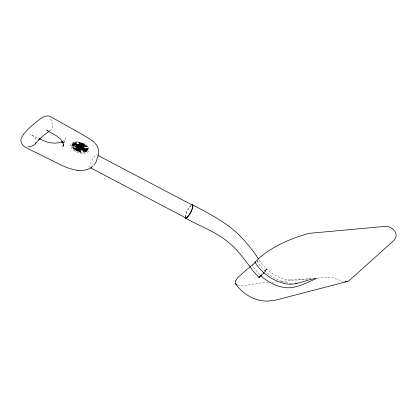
<?xml version="1.0" encoding="UTF-8"?>
<svg xmlns="http://www.w3.org/2000/svg" width="417" height="417" viewBox="0 0 417 417"><rect width="100%" height="100%" fill="white"/><g stroke="black" fill="none" stroke-linecap="round" stroke-linejoin="round"><path stroke-width="0.31" stroke-dasharray="2.08 1.56" d="M74.45 143.396L74.299 143.38A1.042 0.568 18 0 0 73.689 143.552L74.429 143.818L74.643 142.765A3.023 1.647 18 0 1 74.898 142.411L76.321 141.936L76.608 142.411A10.409 5.666 18 0 0 77.807 144.892L78.021 145.695L77.244 146.388L78.104 145.424L78.146 145.903L79.188 146.513L78.881 147.222L79.423 147.509L79.511 147.237L78.964 146.951L78.881 147.222M74.429 143.818L74.382 143.109A1.042 0.568 18 0 0 73.778 143.281L73.595 143.756M85.261 150.928L85.396 151.371A1.042 0.568 18 0 0 86.006 151.199L86.183 150.725L85.349 150.662L85.261 150.928L86.09 151.063M85.349 150.662L85.136 151.715A3.023 1.647 18 0 1 84.886 152.069L83.457 152.544L83.171 152.069A10.409 5.666 18 0 0 81.972 149.588L81.805 148.754L80.877 148.264M77.828 147.988C79.115 148.546 77.833 149.093 77.828 147.988L78.115 147.717L79.553 148.478L79.303 149.667A10.967 5.974 18 0 0 80.127 151.501L80.434 151.95L80.215 151.23A10.967 5.974 18 0 1 79.392 149.395L79.35 148.895M79.866 145.653L79.887 145.252A10.378 5.65 18 0 0 79.058 143.271C78.532 142.963 77.979 141.629 79.11 142.108A3.044 1.658 18 0 1 81.216 143.057L81.576 143.036A1.652 0.902 18 0 1 82.801 143.365L84.005 144.037A1.678 0.912 18 0 1 85.292 145.199M79.918 148.827L79.809 149.5A10.378 5.65 18 0 0 80.637 151.48L81.305 152.387L80.669 152.372A3.044 1.658 18 0 1 78.563 151.423L78.208 151.444A1.652 0.902 18 0 1 76.983 151.116L75.774 150.443A1.678 0.912 18 0 1 74.492 149.281C73.663 149.317 71.224 147.175 73.157 147.545A10.409 5.666 18 0 0 76.952 147.686L78.313 147.295L77.484 148.233L76.759 148.332A10.967 5.974 18 0 1 74.377 148.306L73.23 148.202L74.575 148.984A1.678 0.912 18 0 0 75.863 150.172L77.067 150.85A1.652 0.902 18 0 0 78.297 151.173L78.651 151.157A3.044 1.658 18 0 0 80.757 152.101L81.393 152.116L80.726 151.209A10.378 5.65 18 0 1 79.897 149.229M78.474 142.093L79.141 143A10.378 5.65 18 0 1 79.975 144.98L79.694 146.252L80.434 145.585L80.476 144.814A10.967 5.974 18 0 0 79.652 142.979L79.386 142.505L80.815 143.187L80.382 143.974L80.742 144.605A1.663 0.907 18 0 0 82.415 145.872C83.129 145.231 89.321 146.294 86.627 146.935A10.409 5.666 18 0 0 82.832 146.794L81.471 147.185L81.758 146.497L80.929 145.95L81.669 146.768L81.758 146.497M74.799 145.116L74.893 144.72L74.231 145.001L74.633 145.309L74.893 144.72M84.886 149.76L85.151 149.171L85.459 149.75L84.886 149.76L85.151 149.171M84.985 149.364L85.548 149.479M73.689 143.417L74.518 143.547M86.183 150.725L86.09 150.928A1.042 0.568 18 0 1 85.485 151.1L85.329 151.084M74.643 142.765L73.835 142.781A1.678 0.912 18 0 0 73.137 143.224L73.038 143.797L72.35 144.042A1.652 0.902 18 0 0 72.256 144.735L72.422 144.98L71.938 145.267A3.065 1.668 18 0 0 71.63 145.747L71.745 146.424L72.751 146.367A10.378 5.656 18 0 1 76.196 146.544L76.733 146.675M73.137 143.224L73.038 143.797M85.146 151.673L85.949 151.699A1.678 0.912 18 0 0 86.647 151.256L86.741 150.683L87.429 150.438A1.652 0.902 18 0 0 87.528 149.745L87.356 149.5L87.841 149.213A3.065 1.668 18 0 0 88.149 148.733L88.039 148.056L87.028 148.113A10.378 5.656 18 0 1 83.582 147.936L83.051 147.806L82.681 148.332L83.973 148.603A10.967 5.974 18 0 0 86.809 148.749L87.471 148.937A2.486 1.355 18 0 1 86.882 149.448L84.437 148.869A1.663 0.907 18 0 0 82.9 149.495C83.442 150.235 85.61 153.331 83.52 151.381A10.967 5.974 18 0 0 82.66 149.797L81.93 149.005C82.467 147.785 79.798 149.401 81.664 147.378L81.226 147.206L80.319 147.978L79.652 147.733L79.741 147.462L80.528 147.795M86.647 151.256L86.741 150.683M75.008 143.557C75.696 145.679 74.914 140.748 76.264 143.099A10.967 5.974 18 0 0 77.119 144.683L77.849 145.476L77.692 145.986L78.61 146.294L78.172 146.878L77.056 146.367L76.405 147.144L76.874 147.462L76.493 146.873L77.155 147.019L77.067 147.29L76.582 146.982L77.567 146.56M84.599 151.501L84.792 150.547L84.067 150.62L84.687 151.194L84.792 150.547M75.19 145.533L75.435 144.741L76.16 144.532A1.063 0.579 18 0 1 76.202 145.152L75.19 145.533L76.113 145.418A1.063 0.579 18 0 0 76.071 144.798L76.123 144.496M75.347 145.309L75.435 144.741M84.343 149.442L83.619 149.948A1.063 0.579 18 0 1 83.582 149.328L84.588 148.947L84.343 149.442L84.5 149.218M84.432 149.171L84.349 149.739M81.701 147.54L81.868 148.092L82.722 148.124L81.883 147.363C81.367 147.993 82.957 148.233 83.223 147.67C83.921 146.299 83.306 148.27 82.498 147.185C82.884 146.018 82.503 147.717 82.92 146.753M82.79 147.832L82.128 147.441L82.384 146.914L83.311 147.404L82.879 147.561L82.201 147.086M76.759 145.486L76.843 145.215C76.144 144.532 74.153 141.394 76.175 143.37A10.967 5.974 18 0 0 77.036 144.949L77.765 145.747M76.202 144.433L76.071 143.573L75.18 142.979M82.769 148.061L84.062 148.337A10.967 5.974 18 0 0 86.898 148.483L87.56 148.666A2.486 1.355 18 0 1 87.247 149.031A2.46 1.34 18 0 1 86.971 149.177L84.521 148.603A1.663 0.907 18 0 0 82.983 149.229C83.53 149.964 85.694 153.06 83.603 151.11A10.967 5.974 18 0 0 82.748 149.531L82.019 148.733L81.617 149.114L80.69 148.624L80.778 148.358L81.805 148.754M80.669 144.876L80.471 143.703L80.815 143.187M78.453 149.786L77.911 149.13A1.063 0.579 18 0 0 76.864 148.916L76.952 148.65A1.063 0.579 18 0 1 78 148.859L78.453 149.786L76.822 148.932M81.237 144.991C81.456 144.261 82.566 145.314 82.957 145.549L82.827 145.83A1.063 0.579 18 0 1 81.779 145.622L81.237 144.991L82.874 145.82M73.126 143.526L72.438 143.771A1.652 0.902 18 0 0 72.344 144.47L72.511 144.715L72.026 144.996A3.065 1.668 18 0 0 71.719 145.481L71.828 146.153L72.839 146.096A10.378 5.656 18 0 1 76.285 146.273L77.103 146.148L75.805 145.877A10.967 5.974 18 0 0 72.975 145.731L72.308 145.543A2.486 1.355 18 0 1 72.902 145.033L75.347 145.611A1.663 0.907 18 0 0 76.884 144.986L76.29 144.162M86.653 150.954L87.346 150.709A1.652 0.902 18 0 0 87.44 150.011L87.268 149.766L87.752 149.484A3.065 1.668 18 0 0 88.065 148.999L87.951 148.327L86.939 148.384A10.378 5.656 18 0 1 83.499 148.207L82.681 148.332M80.434 151.95L78.969 151.288L79.308 150.777L79.11 149.604A1.663 0.907 18 0 0 77.453 148.337L74.575 148.984L72.438 147.509M79.266 151.011L79.042 149.875A1.663 0.907 18 0 0 77.369 148.608L76.191 148.692M75.79 149.312L75.977 148.692L75.138 149.156L75.79 149.312L75.878 149.041L75.227 148.89M83.989 145.168L83.89 145.517L84.588 145.184A1.042 0.568 18 0 0 84.062 144.715L83.765 144.303L84.151 144.444A1.042 0.568 18 0 1 84.677 144.913C85.141 145.757 83.191 146.278 83.989 145.168L84.641 145.319L83.885 145.106L83.676 144.574M83.452 147.477L82.519 146.794M83.541 147.206C83.124 147.785 83.046 146.758 82.999 147.331M78.714 150.818L78.74 150.146L78.188 150.573L78.61 150.944L78.74 150.146M80.981 143.933L81.039 144.334L81.596 143.907C81.174 143.01 80.825 144.407 81.206 143.516M81.07 143.662L81.039 144.334M77.015 146.419L75.717 146.143A10.967 5.974 18 0 0 72.886 145.997L72.219 145.814A2.486 1.355 18 0 1 72.813 145.304M79.829 149.098L80.001 148.447M76.963 149.463L76.353 149.406L77.051 149.197L76.488 148.947L77.051 149.197M83.426 145.074L83.228 145.632L82.821 145.017L83.426 145.074L83.228 145.632M80.022 149.036L81.075 149.599L81.294 148.895L80.752 148.65L80.554 149.098L80.486 148.603L81.419 148.806L81.294 149.385L80.022 149.036L80.862 149.792L81.534 148.973M80.476 148.645L80.726 148.707M64.155 142.786L65.839 138.303L64.192 140.477L63.144 141.139M71.63 145.747L71.719 145.481M72.209 144.246L72.297 143.974M72.183 145.997L72.308 145.543M72.422 144.98L72.511 144.715M72.761 144.438L72.85 144.167M72.855 144.84L72.881 144.49A1.084 0.589 18 0 1 72.933 144.037C73.616 143.636 73.663 145.298 72.793 144.762A1.084 0.589 18 0 1 72.85 144.308L73.215 143.907M72.897 145.033L73.402 145.611L75.258 145.877A1.663 0.907 18 0 0 76.796 145.252M73.22 145.168L73.83 144.782L74.273 145.158C74.283 145.856 72.49 144.986 73.741 145.053L74.19 145.424M73.637 144.11L74.57 143.886L74.638 144.642C73.637 144.996 73.335 143.703 74.481 144.157L74.638 144.642M73.741 145.053L73.83 144.782M73.924 144.657L73.726 143.839M74.481 144.157L74.57 143.886M73.23 148.202L73.356 147.91L74.466 148.035A10.967 5.974 18 0 0 76.848 148.066L78.313 147.295M74.987 143.933C74.956 142.379 76.473 144.537 75.175 144.657L75.128 144.001L75.67 144.188L75.175 144.657M74.633 145.309L74.794 144.986L74.231 145.001M74.763 145.726L74.852 145.46M75.92 142.645L76.009 142.374M75.977 142.677L76.066 142.411M74.492 149.286L75.024 148.426L76.275 148.421M75.315 146.513L75.957 146.31L76.504 147.899L75.998 147.926L75.373 146.841L75.315 146.513L75.868 146.581L76.504 147.899M76.207 145.293L76.295 145.022M75.868 146.581L75.957 146.31M75.076 149.468L75.899 149.375L76.019 150.177L75.633 150.037A1.042 0.568 18 0 1 75.107 149.567L75.811 149.646L76.019 150.177M75.998 147.926L75.404 146.242M76.764 146.628C78.313 146.888 77.15 148.41 76.228 147.305L76.41 146.951L76.963 147.191M76.228 147.305L76.41 146.951M75.92 148.827L75.831 149.093L75.977 148.692M76.405 147.144L76.493 146.873M75.811 149.646L75.899 149.375M76.817 146.403L76.676 146.899L77.536 147.451L77.776 146.508M77.447 144.595L78.021 144.277L79.699 144.407L79.704 145.022L77.687 144.944L77.447 144.595L79.611 144.678L79.704 145.022M76.968 146.638L77.103 146.148M76.989 146.711L76.796 147.284L77.322 147.639M79.511 147.237L78.12 147.102L78.36 146.518L78.271 146.789L77.223 146.216L77.036 146.576L77.963 147.065L77.797 146.68M76.702 146.878L77.155 146.56L77.249 147.144L77.807 146.018L77.546 146.388M77.687 144.944L77.536 144.324M76.353 149.406L76.556 148.848M77.062 147.045L77.301 146.638M77.343 146.299L77.708 146.106M76.363 149.739L77.223 149.547L77.442 150.302L76.608 150.282L76.363 149.739L77.135 149.818L77.442 150.302M77.249 147.144L77.677 146.831L77.625 147.368L77.984 146.852L77.625 147.368M76.295 150.563L76.384 150.292M77.223 147.727L77.411 147.368L76.884 147.013L77.526 147.269M78.135 145.726L77.823 146.195L78.333 145.543M76.608 150.282L76.452 149.468M77.922 146.106L77.781 145.715M78.151 145.575L78.344 145.21L79.397 145.59L79.308 145.856L78.151 145.575L78.954 146.174L79.506 145.486M78.255 145.481L78.344 145.21M78.412 145.34L78.631 144.954L79.246 145.205L78.412 145.34L79.339 145.83M78.542 145.225L78.631 144.954M80.445 145.361L80.387 145.085A10.967 5.974 18 0 0 79.564 143.25L79.386 142.505M77.135 149.818L77.223 149.547M77.963 147.065L78.052 146.794M78.443 145.653L78.902 145.528L78.745 145.861L78.443 145.653L78.745 145.861M79.157 145.476L78.641 145.132L78.86 144.746L79.788 145.236L79.621 145.575L79.001 144.934L79.788 145.236M76.916 150.646L77.807 150.375L78.24 150.813L78.042 151.095A1.084 0.589 18 0 1 77.244 150.886C76.41 150.49 78.104 150.547 78.151 151.084M78.641 145.132L78.86 144.746M79.569 145.429L79.418 145.757L78.714 145.382L78.797 145.116L79.642 145.366L79.001 144.934M77.505 149.484L76.91 148.66M78.12 147.102L78.505 146.383M77.739 148.254L78.818 147.086L78.386 146.862M77.671 149.839L77.755 149.567C78.823 149.458 78.015 150.813 77.671 149.839L78.281 150.073M78.558 148.155C77.64 148.833 78.818 147.926 78.109 147.91L78.907 146.768L78.474 146.591M80.319 147.978L80.549 147.582L78.745 146.539L79.126 145.611M78.907 146.768L78.49 147.571L79.928 148.332L80.064 148.019L79.339 147.389L78.542 147.524L79.975 148.29M78.74 147.592L78.417 148.071L78.74 147.592L78.959 148.332L79.266 147.868L79.548 148.014L79.22 148.504L79.548 148.014M78.745 146.539L79.011 145.715M78.234 145.309L79.042 145.903L79.293 145.679M79.611 144.678L79.699 144.407M77.718 150.646L77.807 150.375M77.906 150.224L77.755 149.567M78.662 148.181L78.969 147.712M78.714 145.382L79.48 145.7L79.71 145.309M78.526 148.681L79.016 149.15L78.829 148.296L79.543 148.676L80.236 147.863L79.741 147.462M79.303 146.836L80.888 147.472L81.018 147.159C77.192 144.949 82.832 147.138 81.112 146.737L80.611 147.524L79.303 146.836L79.454 146.278L79.1 146.028L78.745 146.362L77.906 145.929M78.959 148.332L79.266 147.868M79.449 146.711L79.532 146.44L80.976 147.201M80.429 143.74L80.517 143.469M79.251 147.66L79.339 147.389M80.934 147.43L79.663 146.518L79.871 145.762L80.523 145.314L80.434 145.585M79.663 146.518L79.902 146.106M79.016 149.15L79.266 148.739L78.829 148.296M79.991 146.226L80.21 145.835L81.065 146.216L80.976 146.487L79.991 146.226L81.529 146.893L83.019 146.148A10.967 5.974 18 0 1 85.402 146.174L86.548 146.278L85.204 145.497A1.678 0.912 18 0 0 83.916 144.308L82.712 143.63A1.652 0.902 18 0 0 81.487 143.307L81.133 143.323A3.049 1.663 18 0 0 79.517 142.505L78.386 142.364M78.578 150.964L78.803 150.547M79.178 149.005L79.266 148.739M80.121 146.106L80.21 145.835M80.241 145.997L80.465 145.606L81.341 145.966L81.252 146.237L80.241 145.997L80.976 146.487M81.133 143.323L81.216 143.057M78.563 151.423L78.651 151.157M79.553 148.478L79.465 148.744L78.026 147.988M80.116 146.643L80.205 146.372L80.684 146.873M80.377 145.877L80.465 145.606M80.497 145.768L80.716 145.382L82.055 146.226L81.967 146.497L80.497 145.768L81.252 146.237M80.627 145.648L80.716 145.382M78.969 151.288L79.355 150.74M78.719 148.598L79.324 148.874L80.236 147.863M80.481 147.138L80.168 147.608L80.481 147.138L79.532 146.44M81.544 143.667L81.742 143.385A1.084 0.589 18 0 1 82.535 143.594L82.78 144.1L81.977 144.105L81.654 143.657A1.084 0.589 18 0 1 82.446 143.865L82.78 144.1M80.585 146.961L80.773 146.602M81.414 144.678L81.873 144.256L82.024 144.913L81.414 144.678L81.873 144.256M79.934 149.307L80.116 148.952M80.33 148.202L80.418 147.936L80.684 148.447L80.33 148.202L80.679 147.696L81.039 147.941L80.69 148.624M80.611 147.524L80.46 147.853L79.021 147.097M79.991 149.734L80.08 149.463L82.097 149.536L82.253 150.156L80.085 150.078L79.991 149.734L82.013 149.807L82.253 150.156M80.544 149.489L80.147 149.114C80.2 148.098 82.055 149.953 80.653 149.062L80.544 149.489L80.028 149.223M80.147 149.114L80.33 148.76M81.169 147.024L81.08 147.295L80.955 146.883M80.867 147.149L81.112 146.737M81.977 144.105L81.628 143.396M80.085 150.078L80.08 149.463M81.305 147.889L80.961 147.446L81.664 147.378M80.554 149.098L80.643 148.833M80.872 147.712L81.226 147.206M81.023 147.008L81.372 146.841M80.789 148.77C80.7 149.286 81.367 148.9 81.07 149.255M80.934 148.41L81.174 148.03L81.732 148.358M81.284 147.112L81.518 146.711M82.253 144.449L83.171 144.193L83.327 145.012C82.342 145.241 81.935 144.073 83.087 144.464L83.327 145.012M81.226 148.541L81.393 147.618M82.191 145.267L82.279 144.996M81.117 148.614L81.289 148.15L82.066 148.509M82.055 146.226L81.831 146.622L80.841 146.216M80.862 149.792L81.044 149.437L80.653 149.062M82.556 144.934L82.342 144.178M81.643 148.629L82.498 147.832L81.993 147.566L81.878 148.316L81.534 148.358L81.883 147.363M81.534 148.358L81.779 147.952L81.263 147.92L81.576 147.649L81.138 147.477M83.087 144.464L83.171 144.193M81.617 149.114L81.706 148.843M81.758 148.749L81.847 148.478M82.118 147.357L82.384 146.914M81.534 147.675L82.462 148.165L82.102 148.681L81.967 148.051M81.888 148.572L82.149 148.144M82.363 147.446L82.493 147.112L82.999 147.383C82.931 148.228 81.716 146.862 82.91 147.649M83.395 144.188L83.483 143.917M82.102 148.681L82.462 148.165M82.013 149.807L82.097 149.536M82.827 147.342L82.915 147.071M81.305 152.387L81.393 152.116M83.191 146.857L83.791 146.555L84.385 148.243L83.827 148.176L83.191 146.857L83.702 146.826L84.385 148.243M80.663 144.871A1.663 0.907 18 0 0 82.326 146.143L83.593 145.788M83.885 145.106L83.765 144.303M82.962 148.077L83.051 147.806M83.176 147.321L83.384 146.987M82.936 149.265L83.025 148.994M83.702 146.826L83.791 146.555M83.827 148.176L83.28 146.586M83.483 149.458L83.572 149.187M83.489 150.318L83.577 150.047M83.655 149.984L84.437 149.468M83.504 146.059L84.76 146.054L85.287 145.194L86.861 146.044L87.341 146.972M84.114 150.292L84.609 149.823L84.651 150.48L84.114 150.292L84.609 149.823M83.718 152.069L83.807 151.804M83.775 152.106L83.864 151.835M84.932 149.02L85.021 148.754M85.052 150.11L85.86 149.823L86.058 150.641L85.214 150.594L85.052 150.11L85.772 150.089L86.058 150.641M85.506 149.322L85.991 149.088L86.475 149.583L85.506 149.322L86.475 149.583M85.214 150.594L85.141 149.839M81.471 147.185L82.936 146.414A10.967 5.974 18 0 1 85.313 146.445L86.423 146.57L86.548 146.278M85.772 150.089L85.86 149.823M85.954 149.693L86.564 149.312M86.564 150.573L86.345 149.766L86.986 149.719A1.084 0.589 18 0 1 86.934 150.172L86.564 150.573L86.845 150.443A1.084 0.589 18 0 0 86.903 149.99L86.924 149.64M86.887 149.448L86.971 149.177M86.934 150.313L87.023 150.042M87.471 148.937L87.601 148.483M87.268 149.766L87.356 149.5M87.487 150.506L87.57 150.235M88.065 148.999L88.149 148.733M81.43 149.302L80.403 148.874M83.801 145.788L83.906 145.439L84.552 145.59M72.35 147.78L73.069 147.816A10.409 5.666 18 0 0 76.864 147.957L78.224 147.566M87.414 146.742L86.715 146.664A10.409 5.666 18 0 0 82.92 146.523L81.56 146.914M94.852 164.063L93.429 166.519M81.143 148.452L81.878 148.89L81.758 148.551M86.449 146.565L85.115 145.768M82.43 147.065L82.623 147.107M266.145 269.888L266.4 269.382L265.702 269.908M310.973 278.697L290.55 279.984L291.217 280.021C278.014 279.426 266.161 270.998 259.275 260.02L256.914 262.142M80.83 144.334L80.71 144.647M81.993 147.566L82.498 147.832M81.862 147.894L82.41 148.103M82.493 147.112L82.999 147.383M75.138 149.156L75.889 148.963M265.665 270.508L266.687 269.074L265.045 270.524M285.285 282.481C277.732 280.547 270.857 276.435 265.17 271.144L265.353 270.925M264.983 271.316L265.9 270.279M80.507 151.694L79.058 151.022M78.088 148.358L78.469 148.421M80.637 148.978L81.159 149.114M264.237 271.321L265.207 270.325M77.849 145.476L78.135 145.22M78.902 145.528L78.532 145.382M79.147 145.809L78.834 146.091L78.021 145.695M77.536 147.451L76.499 147.06M79.188 146.513L79.454 146.278M78.964 146.951L79.366 146.544L79.011 146.299M79.261 149.166L80.001 148.499M80.773 148.181L81.039 147.941M80.684 148.447L80.95 148.207L80.59 147.967M81.075 149.599L80.241 149.031M81.649 149.26L81.93 149.005M253.39 264.732L252.28 265.488L254.923 269.262L260.031 274.975M73.356 147.91L74.664 148.713M76.035 144.767L75.347 145.012M79.256 142.802L80.726 143.458M49.993 130.709L50.629 130.318A7.376 5.77 53.4 0 0 52.568 124.355L50.415 118.621M78.37 149.802L77.995 149.953M50.629 130.318L49.305 130.933M81.127 144.063L81.596 143.907M78.651 150.417L78.188 150.573M82.915 145.559L82.957 145.549A1.063 0.579 18 0 1 81.868 145.351L81.32 144.72M81.289 148.15L81.023 148.139M72.944 144.569L73.522 144.444M86.84 149.912L86.256 150.037M78.24 150.813L78.13 150.824A1.084 0.589 18 0 1 77.333 150.615L77.004 150.375M77.776 144.673L79.793 144.751M82.342 149.885L80.173 149.807M268.564 282.59C258.248 282.194 248.089 286.573 237.872 285.092M271.795 282.293L276.32 281.882M280.849 281.47L310.592 278.749M317.056 278.16L327.402 277.211L330.561 277.274L333.418 277.805L343.212 281.506M77.526 150.031L76.697 150.016M82.06 143.834L82.868 143.834M76.087 147.654L76.592 147.628M74.007 144.391L74.726 144.371M74.273 145.158L73.309 144.897M86.147 150.37L85.303 150.323M77.593 149.213L78.542 149.515M289.591 283.357L292.036 283.57M82.733 145.283L83.343 145.345L82.821 145.017M82.644 144.663L83.416 144.741M83.916 147.905L84.469 147.972M84.547 148.937L83.671 149.062A1.063 0.579 18 0 0 83.708 149.682L83.744 149.713M285.9 282.658L288.131 283.08M78.73 147.352L79.423 147.509M83.973 144.835L84.703 145.012M82.113 144.642L81.497 144.407M76.102 149.906L75.717 149.766A1.042 0.568 18 0 1 75.196 149.296L75.164 149.197M75.076 143.662L75.717 143.86M84.703 150.818L84.067 150.62M75.044 144.272L75.581 144.459M84.74 150.209L84.198 150.021M79.819 146.377L81.43 146.982M78.208 146.831L78.646 147.003M80.929 145.95L81.92 146.351M76.311 147.034L77.312 147.456M80.08 145.955L81.617 146.622M76.321 147.217L76.874 147.462M84.776 150.923L84.166 150.401M32.192 135.348L34.804 137.078L35.93 139.304A7.376 6.005 42.3 0 1 36.133 141.061M31.932 135.223L38.817 138.533M83.124 146.998L82.712 146.836M78.771 145.017L79.699 145.502M78.495 145.069L79.428 145.559M82.295 147.185L83.223 147.67M78.234 145.637L79.058 146.08M81.795 147.634L82.722 148.124M82.373 148.436L81.445 147.946L81.179 148.186L81.69 148.217M77.432 146.028L78.521 146.565M77.333 146.117L78.422 146.654M78.578 147.3L80.017 148.061M80.789 148.535L82.06 149.317A10.409 5.666 18 0 1 83.259 151.798L83.546 152.273L84.974 151.798A3.023 1.647 18 0 0 85.224 151.444L86.038 151.428A1.678 0.912 18 0 0 86.736 150.985M76.791 146.607L77.896 147.123M78.198 147.644L78.505 147.806M78.657 147.863L79.048 148.061M79.178 148.134L79.631 148.405M80.58 145.502L81.341 145.966M76.671 146.711L77.155 147.019M80.33 145.726L81.065 146.216M78.912 145.205L79.558 145.632M78.73 144.866L79.246 145.205M80.205 146.372L80.669 146.69M85.063 149.442L85.459 149.75M74.716 145.038L74.32 144.73M83.082 147.065L83.259 147.05M85.594 149.057L86.038 149.427M79.652 147.733L80.153 148.134M79.105 148.879L78.615 148.416M81.117 143.787L81.508 144.178M78.662 150.693L78.276 150.302M80.236 148.843L80.627 149.223M80.564 149.333L80.955 149.708M78.047 145.491L77.718 145.163A10.409 5.666 18 0 1 76.52 142.682L76.233 142.207L74.81 142.682A3.023 1.647 18 0 0 74.56 143.036L73.746 143.052A1.678 0.912 18 0 0 73.048 143.495M265.17 271.144L259.655 265.014L257.013 261.24M86.345 149.766L86.653 150.302M73.439 144.715L73.131 144.178M81.784 144.527L82.024 144.913M84.521 150.094L84.651 150.48M75.263 144.386L75.128 144.001M185.127 217.132A7.569 1.908 -62.3 0 1 190.991 205.451M89.926 167.368A7.219 1.819 -62.3 0 1 93.048 158.444A7.219 1.819 -62.3 0 1 97.255 155.864M94.482 163.276A7.219 1.819 -62.3 0 1 93.517 164.788M185.304 216.871A7.219 1.819 -62.3 0 1 187.614 210.277A7.219 1.819 -62.3 0 1 191.674 205.174M79.042 149.875L78.954 150.146L79.042 149.875M80.09 148.228L79.913 148.718L80.09 148.228M73.522 150.11A9.617 5.239 18 0 0 88.868 150.693A9.617 5.239 18 0 0 77.015 141.717A9.617 5.239 18 0 0 73.522 150.11"/><path stroke-width="0.63" d="M260.568 276.018L258.926 277.467L259.718 276.257M255.465 262.178A5.874 0.417 -36.5 0 1 255.73 261.485C263.862 253.124 273.906 247.052 284.436 242.214C292.546 238.613 300.865 235.469 309.487 233.306L383.843 226.514C391.292 224.826 400.273 233.723 394.075 240.27L349.399 280.406L347.757 281.392L275.95 300.063L267.683 301.116L265.441 301.032C253.088 300.605 242.095 293.193 235.162 283.247L235.511 280.719L237.919 277.482L245.868 270.341A5.874 0.417 -36.5 0 1 250.012 267.078M21.116 138.48C20.125 142.051 22.44 145.794 25.593 147.415L56.811 162.927C67.2 168.124 80.455 174.17 91.584 167.509M187.17 217.236L187.16 217.247A7.219 1.819 -62.3 0 1 185.429 217.606M21.283 137.891C25.338 130.813 31.937 125.507 38.228 120.471C41.804 117.86 46.558 113.971 51.093 117.01L80.856 133.56L89.577 138.845L93.846 141.942L96.827 145.429L98.693 149.912L98.516 154.457L96.124 161.817L95.17 163.5M63.556 144.626L62.957 146.466L63.514 143.964L63.447 144.881L62.889 142.155L63.233 142.937C60.043 136.286 52.386 134.029 46.652 130.198M259.473 276.648L259.218 277.159L259.916 276.633M35.528 143.594L39.949 138.626L38.823 139.737L44.134 134.967L48.982 131.397M263.231 273.271L264.284 272.155M263.299 273.239L261.292 275.345M187.16 217.247L188.057 216.298A7.219 1.819 -62.3 0 0 191.982 209.365A7.219 1.819 -62.3 0 0 192.263 205.049L98.485 155.723M260.411 276.216L261.376 275.22M255.501 262.277L250.012 266.713L252.707 270.56L258.926 277.467M62.623 141.472L61.575 142.134L62.269 141.728L58.75 142.796L54.643 143.151L50.462 142.812L45.771 141.639L39.396 138.809M255.001 262.267C261.266 272.244 271.154 279.739 282.497 282.966C294.001 286.99 304.853 279.995 316.029 278.332L316.154 278.645C306.229 282.731 295.908 288.965 284.863 287.605C275.679 286.276 267.177 281.699 260.443 275.397M347.757 281.392L344.796 281.751M295.736 283.633L296.977 283.612M250.158 266.734L250.012 266.713C243.601 258.566 237.685 249.903 229.585 243.283C216.798 232.029 200.29 226.499 185.643 218.232M77.114 170.266L77.458 170.329M237.106 284.947L235.162 283.247M28.168 146.805L30.587 146.602L33.991 145.262A7.376 6.005 42.3 0 0 35.857 142.713M47.715 130.834L48.028 130.933M90.87 167.988L185.8 217.919M192.419 204.742C208.333 213.176 224.685 221.328 237.883 233.848C245.785 241.349 252.509 249.939 258.55 258.983M191.799 204.872A7.569 1.908 -62.3 0 1 190.976 211.878A7.569 1.908 -62.3 0 1 185.257 217.898M92.553 166.065A7.219 1.819 -62.3 0 1 90.885 167.561"/></g></svg>
